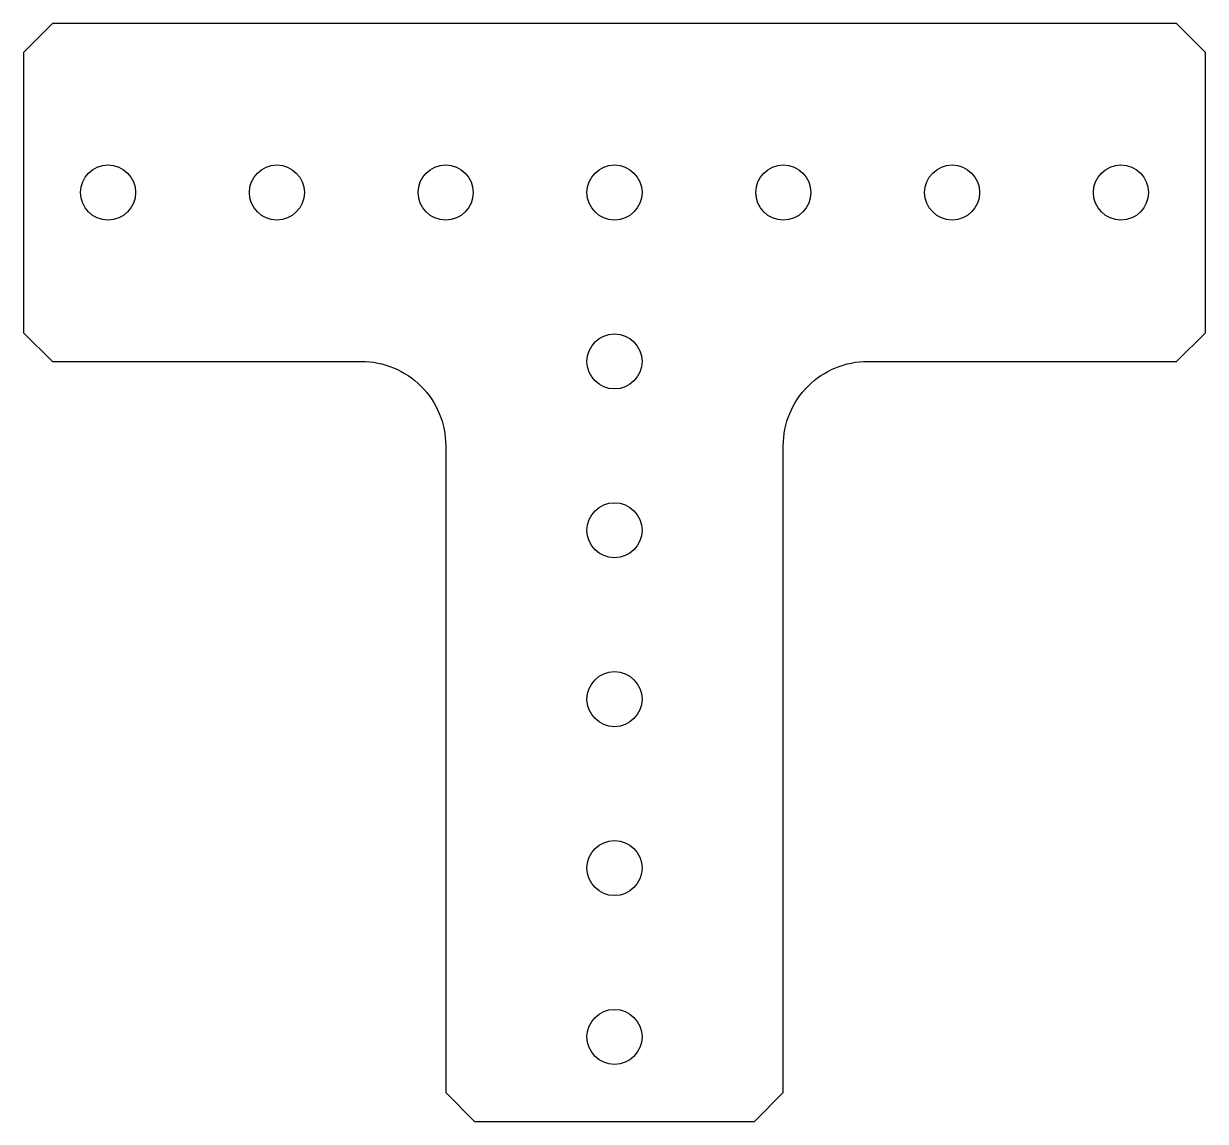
# Model space of a CAD drawing. Header units: inches. Extents: x -0.09 to 3.41, y -3.25 to 0.
import ezdxf

# ---------------------------------------------------------------- set-up
doc = ezdxf.new("R2010")
doc.units = ezdxf.units.IN
doc.header["$MEASUREMENT"] = 0

msp = doc.modelspace()

# ---------------------------------------------------------------- linework, layer by layer
msp.add_lwpolyline([(2.415, -1), (3.33, -1), (3.415, -0.915), (3.415, -0.085), (3.33, 0), (0, 0), (-0.085, -0.085), (-0.085, -0.915), (0, -1), (0.915, -1, -0.414214), (1.165, -1.25), (1.165, -3.165), (1.25, -3.25), (2.08, -3.25), (2.165, -3.165), (2.165, -1.25, -0.414214)], format="xyb", close=True)
for centre in [(0.165, -0.5), (0.665, -0.5), (1.165, -0.5), (1.665, -0.5), (2.165, -0.5), (2.665, -0.5), (3.165, -0.5), (1.665, -1), (1.665, -1.5), (1.665, -2), (1.665, -2.5), (1.665, -3)]:
    msp.add_circle(centre, 0.0815)

doc.saveas('drawing.dxf')
